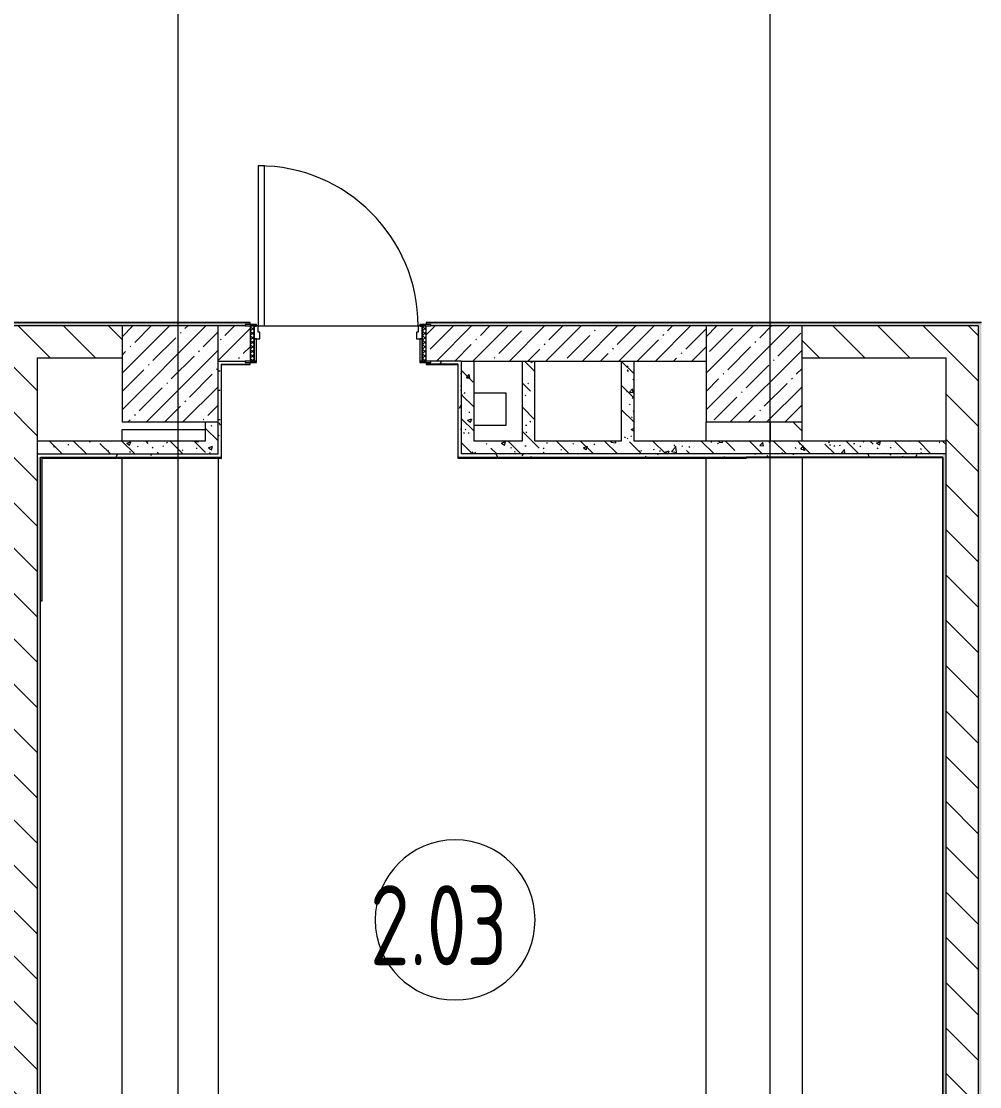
# Model space of a CAD drawing. Header units: millimetres. Extents: x -1113 to 415037, y -3642 to 354837.
# Drawn here: x 173702 to 179692, y 3148 to 9802 of the extents above; entities that cross this region are included whole.
import ezdxf

# ---------------------------------------------------------------- set-up
doc = ezdxf.new("R2010")
doc.units = ezdxf.units.MM
for name, color, linetype, lineweight in [('A-AREA-IDEN', 7, 'Continuous', 9), ('A-DOOR-2', 7, 'Continuous', 5), ('A-DOOR-FRAM-2', 7, 'Continuous', 5), ('A-FLOR', 7, 'Continuous', 9), ('A-WALL', 7, 'Continuous', 5), ('I-WALL', 7, 'Continuous', 5), ('S-COLS', 7, 'Continuous', 9), ('S-COLS-1', 7, 'Continuous', 5), ('Оси', 7, 'Continuous', 9)]:
    doc.layers.add(name, color=color, linetype=linetype, lineweight=lineweight)
doc.layers.add('A-AREA-PATT-2', color=7, linetype='Continuous', lineweight=5, true_color=0xcde0ef, transparency=1)
for name, color, linetype, lineweight, true_color in [('A-DOOR-1', 7, 'Continuous', 5, 0xc0c0c0), ('A-DOOR-FRAM-1', 7, 'Continuous', 5, 0xc0c0c0), ('A-WALL-1', 9, 'Continuous', 5, 0x808080), ('A-WALL-FNSH-1', 9, 'Continuous', 5, 0x808080)]:
    doc.layers.add(name, color=color, linetype=linetype, lineweight=lineweight, true_color=true_color)
doc.styles.add('СПДС', font='ГОСТ тип А.ttf', dxfattribs={"width": 0.9})
pattern_1 = [(135, (148772.12, -1e-08), (-141.4214, -141.4214), [])]
pattern_2 = [(135, (148772.12, -1e-08), (-150.8683, -150.8683), [213.36, -35.56, 7.112, -35.56]), (135, (148772.12, 150.77), (-150.8683, -150.8683), []), (50, (148772.12, -1e-08), (255.0577, -22.3145), [26.67, -293.37]), (355, (148772.12, -1e-08), (-49.3404, 267.4791), [21.336, -234.696]), (100.451, (148793.38, -1.86), (205.7195, 245.1636), [22.666, -249.326]), (46.184, (148772.12, 71.12), (379.511, -58.86), [40.005, -440.055]), (96.636, (148803.75, 66.2), (332.3634, 346.399), [33.999, -373.989]), (351.184, (148772.12, 71.12), (332.367, 346.3953), [32.004, -352.044]), (21, (148807.68, 53.34), (212.2602, -143.1711), [26.67, -293.37]), (326, (148807.68, 53.34), (86.5224, 257.8632), [21.336, -234.696]), (71.451, (148825.37, 41.4), (298.784, 114.6901), [22.666, -249.326]), (37.5, (148772.12, -1e-08), (4.32385, 118.3775), [6.706, -225.146, 6.706, -231.546, -235.585]), (37.5, (148772.12, -1e-08), (4.32385, 118.3775), [-470.103, 6.706, -228.879]), (7.5, (148772.12, -1e-08), (93.5476, 140.2533), [6.706, -129.134, 6.706, -219.812, -89.789]), (7.5, (148772.12, -1e-08), (93.5476, 140.2533), [-362.356, 6.706, -83.083]), (327.5, (148692.82, -1e-08), (189.82734, -8.0202), [6.706, -82.194, 6.706, -270.662, -368.046]), (327.5, (148692.82, -1e-08), (189.82734, -8.0202), [-366.268, 6.706, -361.34]), (317.5, (148657.26, -1e-08), (207.3811, 35.5976), [6.706, -108.864, 6.706, -177.495, -261.366]), (317.5, (148657.26, -1e-08), (207.3811, 35.5976), [-299.771, 6.706, -254.66])]
pattern_3 = [(0, (148772.123, -1e-08), (243.84, 60.96), [20.117, -162.763, 20.117, -162.763, -975.36]), (0, (148772.123, -1e-08), (243.84, 60.96), [-365.76, 20.117, -345.643, 20.117, -162.763, -426.72]), (0, (148772.123, -1e-08), (243.84, 60.96), [-914.4, 20.117, -101.803, 20.117, -284.683]), (120, (148863.563, 30.48), (-174.71291, 180.69163), [20.117, -162.763, 20.117, -162.763, -975.36]), (120, (148863.563, 30.48), (-174.71291, 180.69163), [-365.76, 20.117, -345.643, 20.117, -162.763, -426.72]), (120, (148863.563, 30.48), (-174.71291, 180.69163), [-914.4, 20.117, -101.803, 20.117, -284.683]), (240, (148894.043, 152.4), (-69.12709, -241.65163), [20.117, -162.763, 20.117, -162.763, -975.36]), (240, (148894.043, 152.4), (-69.12709, -241.65163), [-365.76, 20.117, -345.643, 20.117, -162.763, -426.72]), (240, (148894.043, 152.4), (-69.12709, -241.65163), [-914.4, 20.117, -101.803, 20.117, -284.683])]

# ---------------------------------------------------------------- blocks, each defined once
blk = doc.blocks.new('BSC_Колонна _Прямоугольная - 600х600-23286269-Объем проектирования 2 этажа')
at = {"layer": 'S-COLS-1'}
h = blk.add_hatch(dxfattribs=at)
h.set_pattern_fill('FP_3', color=256, style=0, pattern_type=2)
h.set_pattern_definition([(45, (-29509.74, -7600), (-114.04925, 114.04925), []), (45, (-29395.7, -7600), (-114.04925, 114.04925), [201.613, -40.323, 6.706, -33.617])])
h.paths.add_polyline_path([(-300, -300), (300, -300), (300, 300), (-300, 300), (-300, -133.9)])
for p, q in [((300, 300), (-300, 300)), ((-300, 300), (-300, -300)), ((300, -300), (300, 300)), ((-300, -300), (300, -300))]:
    blk.add_line(p, q, dxfattribs=at)
blk = doc.blocks.new('BSC_Колонна _Прямоугольная - 600х600-V296-Объем проектирования 2 этажа')
at = {"layer": 'S-COLS-1'}
h = blk.add_hatch(dxfattribs=at)
h.set_pattern_fill('FP_28', color=256, style=0, pattern_type=2)
h.set_pattern_definition([(45, (-25860, -7600), (-114.0493, 114.0493), []), (45, (-25745.95, -7600), (-114.0493, 114.0493), [201.613, -40.323, 6.706, -33.617])])
h.paths.add_polyline_path([(-300, -300), (300, -300), (300, 300), (-300, 300), (-300, 80)])
for p, q in [((300, 300), (-300, 300)), ((-300, 300), (-300, -300)), ((300, -300), (300, 300)), ((-300, -300), (300, -300))]:
    blk.add_line(p, q, dxfattribs=at)
blk = doc.blocks.new('110_Дверь_СКБ_1Ст_Внутренняя1 - Д-4к_п__1100x2100h_Артистические EI30-23985503-Объем проектирования 2 этажа')
at = {"layer": 'A-DOOR-2'}
h = blk.add_hatch(dxfattribs=at)
h.set_pattern_fill('FP_85', color=256, style=0, pattern_type=2)
h.set_pattern_definition([(135, (1751.41, 174.685), (-14.14214, -14.14214), []), (225, (1751.41, 174.685), (14.14214, -14.14214), [])])
h.paths.add_polyline_path([(537.5, -110), (562.5, -110), (562.5, 110), (537.5, 110), (537.5, -16.8)])
at = {"layer": 'A-DOOR-FRAM-2'}
h = blk.add_hatch(dxfattribs=at)
h.set_pattern_fill('FP_86', color=256, style=0, pattern_type=2)
h.set_pattern_definition([(45, (-371.384, 174.685), (-14.1421, 14.1421), []), (135, (-371.384, 174.685), (-14.1421, -14.1421), [])])
h.paths.add_polyline_path([(-537.5, -110), (-512.5, -110), (-512.5, 110), (-537.5, 110), (-537.5, -16.8)])
at = {"layer": 'A-DOOR-1'}
for p, q in [((-487.5, 1110), (-487.5, 110)), ((-447.5, 1110), (-487.5, 1110)), ((-447.5, 110), (-447.5, 1110)), ((-487.5, 110), (-447.5, 110))]:
    blk.add_line(p, q, dxfattribs=at)
blk.add_arc((-487.5, 110), 1000, 360, 90, dxfattribs=at)
at = {"layer": 'A-DOOR-FRAM-1'}
for p, q in [((-497.5, 118), (-567.5, 118)), ((-567.5, 118), (-567.5, 110)), ((-567.5, 110), (-497.5, 110)), ((-512.5, 110), (-537.5, 110)), ((-537.5, 110), (-537.5, -110)), ((-487.5, 110), (-512.5, 110)), ((-512.5, 110), (-512.5, 30)), ((-512.5, -110), (-512.5, 110)), ((-497.5, 110), (-512.5, 110)), ((-512.5, 110), (-512.5, 109)), ((-512.5, 109), (-497.5, 109)), ((-497.5, 110), (-497.5, 118)), ((-497.5, 109), (-497.5, 110)), ((-487.5, 70), (-487.5, 110)), ((-477.5, 70), (-487.5, 70)), ((-477.5, 30), (-477.5, 70)), ((512.5, 70), (502.5, 70)), ((502.5, 70), (502.5, 30)), ((512.5, 110), (512.5, 70)), ((537.5, 110), (512.5, 110)), ((592.5, 118), (522.5, 118)), ((522.5, 118), (522.5, 110)), ((537.5, 110), (522.5, 110)), ((522.5, 110), (522.5, 109)), ((522.5, 110), (592.5, 110)), ((522.5, 109), (537.5, 109)), ((537.5, 30), (537.5, 110)), ((562.5, 110), (537.5, 110)), ((537.5, 110), (537.5, -110)), ((537.5, 109), (537.5, 110)), ((562.5, -110), (562.5, 110)), ((592.5, 110), (592.5, 118)), ((-512.5, 30), (-477.5, 30)), ((-497.5, 30), (-512.5, 30)), ((-512.5, 30), (-512.5, -110)), ((-497.5, -110), (-497.5, 30)), ((502.5, 30), (537.5, 30)), ((537.5, 30), (522.5, 30)), ((522.5, 30), (522.5, -110)), ((537.5, -110), (537.5, 30)), ((-497.5, -110), (-567.5, -110)), ((-567.5, -110), (-567.5, -118)), ((-567.5, -118), (-497.5, -118)), ((-537.5, -110), (-512.5, -110)), ((-512.5, -110), (-497.5, -110)), ((-497.5, -118), (-497.5, -110)), ((522.5, -110), (537.5, -110)), ((592.5, -110), (522.5, -110)), ((522.5, -110), (522.5, -118)), ((522.5, -118), (592.5, -118)), ((537.5, -110), (562.5, -110)), ((592.5, -118), (592.5, -110))]:
    blk.add_line(p, q, dxfattribs=at)
blk = doc.blocks.new('Марка_Помещения - Номер-25198446-Объем проектирования 2 этажа')
at = {"layer": 'A-AREA-IDEN'}
for start, end in [(360, 180), (180, 360)]:
    blk.add_arc((0, 0), 2.5, start, end, dxfattribs=at)

msp = doc.modelspace()

# ---------------------------------------------------------------- hatches: boundary and pattern name
at = {"layer": 'A-AREA-PATT-2'}
h = msp.add_hatch(color=256, dxfattribs=at)
h.paths.add_polyline_path([(173826.1, 6180), (173830.1, 6181.4), (173830.1, 7072), (174952.1, 7072), (174952.1, 7076), (173826.1, 7076), (173826.1, 6402.9)])
h.paths.add_polyline_path([(177981.9, 7072), (178232.1, 7072), (178232.1, 7076), (176431.6, 7076), (176432.6, 7072), (177975.4, 7072)])
at = {"layer": 'I-WALL'}
h = msp.add_hatch(dxfattribs=at)
h.set_pattern_fill('FP_191', color=256, style=0, pattern_type=2)
h.set_pattern_definition(pattern_3)
h.paths.add_polyline_path([(176691.5, 7900), (179702.1, 7900), (179702.1, 7920), (176232.1, 7920), (176232.1, 7908), (176262.1, 7906), (176262.1, 7900), (176686.9, 7900)])
h.paths.add_polyline_path([(169732.1, 7900), (171702.1, 7900), (171702.1, 7920), (168982.1, 7920), (168982.1, 7900), (169652.1, 7900)])
h.paths.add_polyline_path([(173802.1, 7900), (175102.1, 7900), (175102.1, 7908), (175132.1, 7910), (175132.1, 7920), (173142.1, 7920), (173142.1, 7900), (173602.1, 7900)])
h = msp.add_hatch(dxfattribs=at)
h.set_pattern_fill('FP_23', color=256, style=0, pattern_type=2)
h.set_pattern_definition(pattern_1)
h.paths.add_polyline_path([(173142.1, 7700), (174332.1, 7700), (174332.1, 7900), (173142.1, 7900), (173142.1, 7773.2)])
h.paths.add_polyline_path([(171702.1, 7700), (171702.1, 7900), (171282.1, 7900), (171282.1, 7700), (171302.1, 7700)])
h = msp.add_hatch(dxfattribs=at)
h.set_pattern_fill('FP_1', color=256, style=0, pattern_type=2)
h.set_pattern_definition([(45, (148772.12, -1e-08), (-114.04925, 114.04925), []), (45, (148886.17, -1e-08), (-114.04925, 114.04925), [201.612, -40.322, 6.706, -33.617])])
h.paths.add_polyline_path([(176800.5, 7680), (177981.9, 7680), (177981.9, 7900), (176232.1, 7900), (176232.1, 7680), (176731.9, 7680)])
h.paths.add_polyline_path([(175132.1, 7680), (175132.1, 7900), (174932.1, 7900), (174932.1, 7680), (175102.1, 7680)])
h = msp.add_hatch(dxfattribs=at)
h.set_pattern_fill('FP_23', color=256, style=0, pattern_type=2)
h.set_pattern_definition(pattern_1)
h.paths.add_polyline_path([(179552.8, 7700), (179682.1, 7700), (179682.1, 7900), (178581.9, 7900), (178581.9, 7700), (179482.1, 7700)])
h = msp.add_hatch(dxfattribs=at)
h.set_pattern_fill('FP_191', color=256, style=0, pattern_type=2)
h.set_pattern_definition(pattern_3)
h.paths.add_polyline_path([(179682.1, 100), (179702.1, 100), (179702.1, 7900), (179682.1, 7900), (179682.1, 120)])
h = msp.add_hatch(dxfattribs=at)
h.set_pattern_fill('FP_23', color=256, style=0, pattern_type=2)
h.set_pattern_definition(pattern_1)
h.paths.add_polyline_path([(173802.1, 100), (173802.1, 7700), (173602.1, 7700), (173602.1, 100)])
h = msp.add_hatch(dxfattribs=at)
h.set_pattern_fill('FP_191', color=256, style=0, pattern_type=2)
h.set_pattern_definition(pattern_3)
h.paths.add_polyline_path([(174932.9, 7080), (174952.1, 7080), (174952.1, 7659), (174932.1, 7680), (174932.1, 7080)])
h.paths.add_polyline_path([(174952.1, 7660), (174952.1, 7680), (174932.1, 7680), (174943.1, 7669)])
h = msp.add_hatch(dxfattribs=at)
h.set_pattern_fill('FP_191', color=256, style=0, pattern_type=2)
h.set_pattern_definition(pattern_3)
h.paths.add_polyline_path([(176431.1, 7660), (176431.4, 7680), (176262.1, 7680), (176262.1, 7672), (176232.1, 7672), (176232.1, 7660), (176350.7, 7660)])
h.paths.add_polyline_path([(175132.1, 7660), (175132.1, 7672), (175102.1, 7674), (175102.1, 7680), (174952.1, 7680), (174952.2, 7660), (175125.2, 7660)])
h = msp.add_hatch(dxfattribs=at)
h.set_pattern_fill('FP_191', color=256, style=0, pattern_type=2)
h.set_pattern_definition(pattern_3)
h.paths.add_polyline_path([(176452.1, 7100), (176452.1, 7680), (176432.1, 7680), (176432.1, 7100)])
h = msp.add_hatch(dxfattribs=at)
h.set_pattern_fill('FP_41', color=256, style=0, pattern_type=2)
h.set_pattern_definition(pattern_2)
h.paths.add_polyline_path([(176532.1, 7100), (176531.9, 7680), (176452.1, 7680), (176452.1, 7100), (176531.9, 7100)])
h = msp.add_hatch(dxfattribs=at)
h.set_pattern_fill('FP_41', color=256, style=0, pattern_type=2)
h.set_pattern_definition(pattern_2)
h.paths.add_polyline_path([(176912.1, 7180), (176912.1, 7680), (176832.1, 7680), (176832.1, 7180), (176881.7, 7180)])
h = msp.add_hatch(dxfattribs=at)
h.set_pattern_fill('FP_41', color=256, style=0, pattern_type=2)
h.set_pattern_definition(pattern_2)
h.paths.add_polyline_path([(177531.9, 7180), (177531.9, 7680), (177451.9, 7680), (177451.9, 7180)])
h = msp.add_hatch(dxfattribs=at)
h.set_pattern_fill('FP_23', color=256, style=0, pattern_type=2)
h.set_pattern_definition(pattern_1)
h.paths.add_polyline_path([(179682.1, 100), (179682.1, 7700), (179482.1, 7700), (179482.1, 100), (179600.4, 100)])
h = msp.add_hatch(dxfattribs=at)
h.set_pattern_fill('FP_41', color=256, style=0, pattern_type=2)
h.set_pattern_definition(pattern_2)
h.paths.add_polyline_path([(174852.1, 7100), (174932.1, 7100), (174932.1, 7300), (174852.1, 7300), (174852.1, 7180)])
h = msp.add_hatch(dxfattribs=at)
h.set_pattern_fill('FP_23', color=256, style=0, pattern_type=2)
h.set_pattern_definition(pattern_1)
h.paths.add_polyline_path([(178381.9, 7180), (178581.9, 7180), (178581.9, 7300), (178381.9, 7300), (178381.9, 7280)])
h = msp.add_hatch(dxfattribs=at)
h.set_pattern_fill('FP_41', color=256, style=0, pattern_type=2)
h.set_pattern_definition(pattern_2)
h.paths.add_polyline_path([(174332.1, 7100), (174852.1, 7100), (174852.1, 7180), (173802.1, 7180), (173802.1, 7100), (174179.9, 7100)])
h = msp.add_hatch(dxfattribs=at)
h.set_pattern_fill('FP_41', color=256, style=0, pattern_type=2)
h.set_pattern_definition(pattern_2)
h.paths.add_polyline_path([(178896, 7100), (179482.1, 7100.3), (179482.1, 7180), (176532.1, 7180), (176532.1, 7100), (178581.9, 7100)])
h = msp.add_hatch(dxfattribs=at)
h.set_pattern_fill('FP_191', color=256, style=0, pattern_type=2)
h.set_pattern_definition(pattern_3)
h.paths.add_polyline_path([(173802.1, 7080), (174932.1, 7080), (174932.1, 7100), (173802.1, 7100)])
h = msp.add_hatch(dxfattribs=at)
h.set_pattern_fill('FP_191', color=256, style=0, pattern_type=2)
h.set_pattern_definition(pattern_3)
h.paths.add_polyline_path([(173822.1, 100), (173822.1, 7080), (173802.1, 7080), (173802.1, 100)])
h = msp.add_hatch(dxfattribs=at)
h.set_pattern_fill('FP_191', color=256, style=0, pattern_type=2)
h.set_pattern_definition(pattern_3)
h.paths.add_polyline_path([(179461.1, 7080), (179462.1, 7100), (176432.1, 7100), (176432.1, 7080), (179136.4, 7080)])
h = msp.add_hatch(dxfattribs=at)
h.set_pattern_fill('FP_191', color=256, style=0, pattern_type=2)
h.set_pattern_definition(pattern_3)
h.paths.add_polyline_path([(179482.1, 100), (179482.1, 7100), (179462.1, 7100), (179462.6, 140), (179480.1, 104.1)])

# ---------------------------------------------------------------- linework, layer by layer
at = {"layer": 'A-FLOR'}
for p, q in [((174179.9, 7900), (171702.1, 7900)), ((175182.1, 7900), (176182.1, 7900)), ((177070.8, 7900), (176262.1, 7900)), ((176731.9, 7480), (176532.1, 7480)), ((176731.9, 7280), (176731.9, 7480)), ((176532.1, 7280), (176731.9, 7280)), ((177981.9, 7180), (177981.9, 7300)), ((177981.9, 7300), (178381.9, 7300)), ((174332.1, 7180), (174332.1, 7252.5)), ((174332.1, 7252.5), (174852.1, 7252.5)), ((174332.1, 520), (174332.1, 7072)), ((174932.1, 7072), (174932.1, 520)), ((177981.9, 520), (177981.9, 7070.9)), ((178581.9, 7080), (178581.9, 520))]:
    msp.add_line(p, q, dxfattribs=at)
at = {"layer": 'A-WALL'}
for p, q in [((177981.9, 7920), (177981.9, 7921)), ((174332.1, 7900), (174179.9, 7900)), ((175102.1, 7900), (174932.1, 7900)), ((177981.9, 7900), (177070.8, 7900)), ((173802.1, 7700), (173802.1, 100)), ((174932.1, 7680), (175102.1, 7680)), ((174952.1, 7660), (174952.1, 7080)), ((176432.1, 7660), (176232.1, 7660)), ((176452.1, 7680), (176262.1, 7680)), ((176432.1, 7080), (176432.1, 7660)), ((179482.1, 7100), (176452.1, 7100)), ((179462.1, 7080), (178232.1, 7080)), ((179462.1, 100), (179462.1, 7080)), ((173822.1, 140), (173822.1, 6180))]:
    msp.add_line(p, q, dxfattribs=at)
at = {"layer": 'A-WALL-1'}
for p, q in [((175132.1, 7920), (173142.1, 7920)), ((175132.1, 7908), (175132.1, 7920)), ((179702.1, 7920), (176232.1, 7920)), ((176232.1, 7920), (176232.1, 7908)), ((179682.1, 7900), (178581.9, 7900)), ((179682.1, 7900), (179682.1, -250)), ((173802.1, 7700), (174332.1, 7700)), ((174952.1, 7660), (175132.1, 7660)), ((175132.1, 7660), (175132.1, 7672)), ((176232.1, 7672), (176232.1, 7660)), ((176452.1, 7680), (177981.9, 7680)), ((176452.1, 7680), (176452.1, 7100)), ((176532.1, 7180), (176532.1, 7680)), ((176832.1, 7680), (176832.1, 7180)), ((176912.1, 7180), (176912.1, 7680)), ((177451.9, 7680), (177451.9, 7180)), ((177531.9, 7180), (177531.9, 7680)), ((178581.9, 7700), (179482.1, 7700)), ((179482.1, 100), (179482.1, 7700)), ((174852.1, 7300), (174852.1, 7180)), ((174932.1, 7100), (174932.1, 7300)), ((178381.9, 7300), (178381.9, 7180)), ((178581.9, 7180), (178581.9, 7300)), ((174852.1, 7180), (173802.1, 7180)), ((176832.1, 7180), (176532.1, 7180)), ((177451.9, 7180), (176912.1, 7180)), ((179482.1, 7180), (177531.9, 7180)), ((173802.1, 7100), (174932.1, 7100))]:
    msp.add_line(p, q, dxfattribs=at)
at = {"layer": 'A-WALL-FNSH-1'}
for p, q in [((175132.1, 7921), (173142.1, 7921)), ((175132.1, 7920), (175132.1, 7921)), ((179703.1, 7921), (176232.1, 7921)), ((176232.1, 7921), (176232.1, 7920)), ((174953.1, 7659), (175132.1, 7659)), ((174953.1, 7072), (174953.1, 7659)), ((175132.1, 7659), (175132.1, 7660)), ((176232.1, 7660), (176232.1, 7659)), ((176232.1, 7659), (176431.1, 7659)), ((176431.1, 7659), (176431.1, 7072)), ((174952.1, 7072), (174953.1, 7072)), ((176432.1, 7080), (176432.1, 7080)), ((178232.1, 7079), (179461.1, 7079)), ((179461.1, 7079), (179461.1, 141)), ((173823.1, 141), (173823.1, 6180))]:
    msp.add_line(p, q, dxfattribs=at)
at = {"layer": 'I-WALL'}
for p, q in [((173822.1, 7080), (174952.1, 7080)), ((173822.1, 6180), (173822.1, 7080)), ((174952.1, 7072), (173830.1, 7072)), ((173830.1, 7072), (173830.1, 6180)), ((174952.1, 7079), (174952.1, 7080)), ((176431.6, 7080), (178232.1, 7080)), ((176431.6, 7080), (176431.6, 7072)), ((178232.1, 7072), (176431.6, 7072)), ((178232.1, 7079), (178232.1, 7072)), ((173830.1, 6180), (173823.1, 6180))]:
    msp.add_line(p, q, dxfattribs=at)
at = {"layer": 'Оси'}
for points in [[(174682.1, -1906.3), (174682.1, 3093.7), (174682.1, 22398.1), (174682.1, 27398.1)], [(178382.1, -1906.3), (178382.1, 3093.7), (178382.1, 22398.1), (178382.1, 27398.1)]]:
    msp.add_lwpolyline(points, dxfattribs=at)

# ---------------------------------------------------------------- block references
at = {"layer": 'A-AREA-IDEN', "xscale": 199.9999999999999, "yscale": 199.9999999999999, "zscale": 199.9999999999999}
msp.add_blockref('Марка_Помещения - Номер-25198446-Объем проектирования 2 этажа', (176413.2, 4189.6), dxfattribs=at)
at = {"layer": 'A-DOOR-1'}
msp.add_blockref('110_Дверь_СКБ_1Ст_Внутренняя1 - Д-4к_п__1100x2100h_Артистические EI30-23985503-Объем проектирования 2 этажа', (175669.6, 7790), dxfattribs=at)
at = {"layer": 'S-COLS'}
for name, p in [('BSC_Колонна _Прямоугольная - 600х600-V296-Объем проектирования 2 этажа', (174632.1, 7600)), ('BSC_Колонна _Прямоугольная - 600х600-23286269-Объем проектирования 2 этажа', (178281.9, 7600))]:
    msp.add_blockref(name, p, dxfattribs=at)

# ---------------------------------------------------------------- texts
at = {"layer": 'A-AREA-IDEN', "insert": (175881.7, 4406.7), "char_height": 500, "width": 1327.594, "attachment_point": 1, "style": 'СПДС'}
msp.add_mtext('2.03', dxfattribs=at)

doc.saveas('drawing.dxf')
